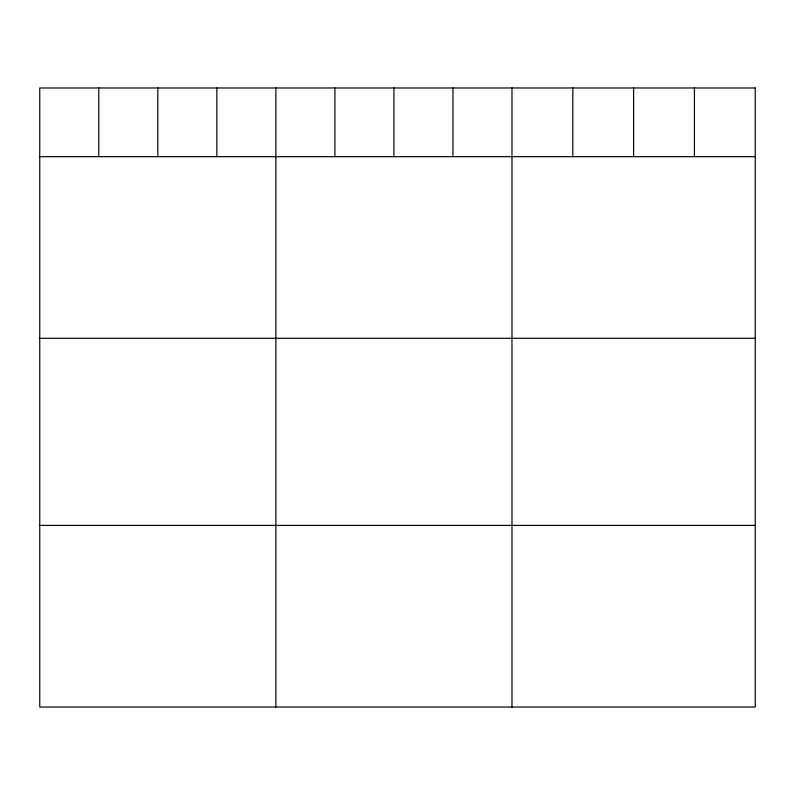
<?xml version="1.0" encoding="UTF-8"?>
<svg xmlns="http://www.w3.org/2000/svg" width="795" height="795" viewBox="0 0 795 795"><rect width="100%" height="100%" fill="white"/><g stroke="black" fill="none" stroke-linecap="round" stroke-linejoin="round"><path stroke-width="1.19" d="M39.75 156.675L755.25 156.675M39.75 338.292L755.25 338.292M39.75 525.406L755.25 525.406M694.433 87.977L694.433 156.675M633.615 87.977L633.615 156.675M572.798 87.977L572.798 156.675M511.98 87.977L511.98 707.023M452.951 87.977L452.951 156.675M393.923 87.977L393.923 156.675M334.894 87.977L334.894 156.675M275.865 87.977L275.865 707.023M216.836 87.977L216.836 156.675M157.808 87.977L157.808 156.675M98.779 87.977L98.779 156.675M755.25 87.977L39.75 87.977L39.75 707.023L755.25 707.023L755.25 87.977"/></g></svg>
